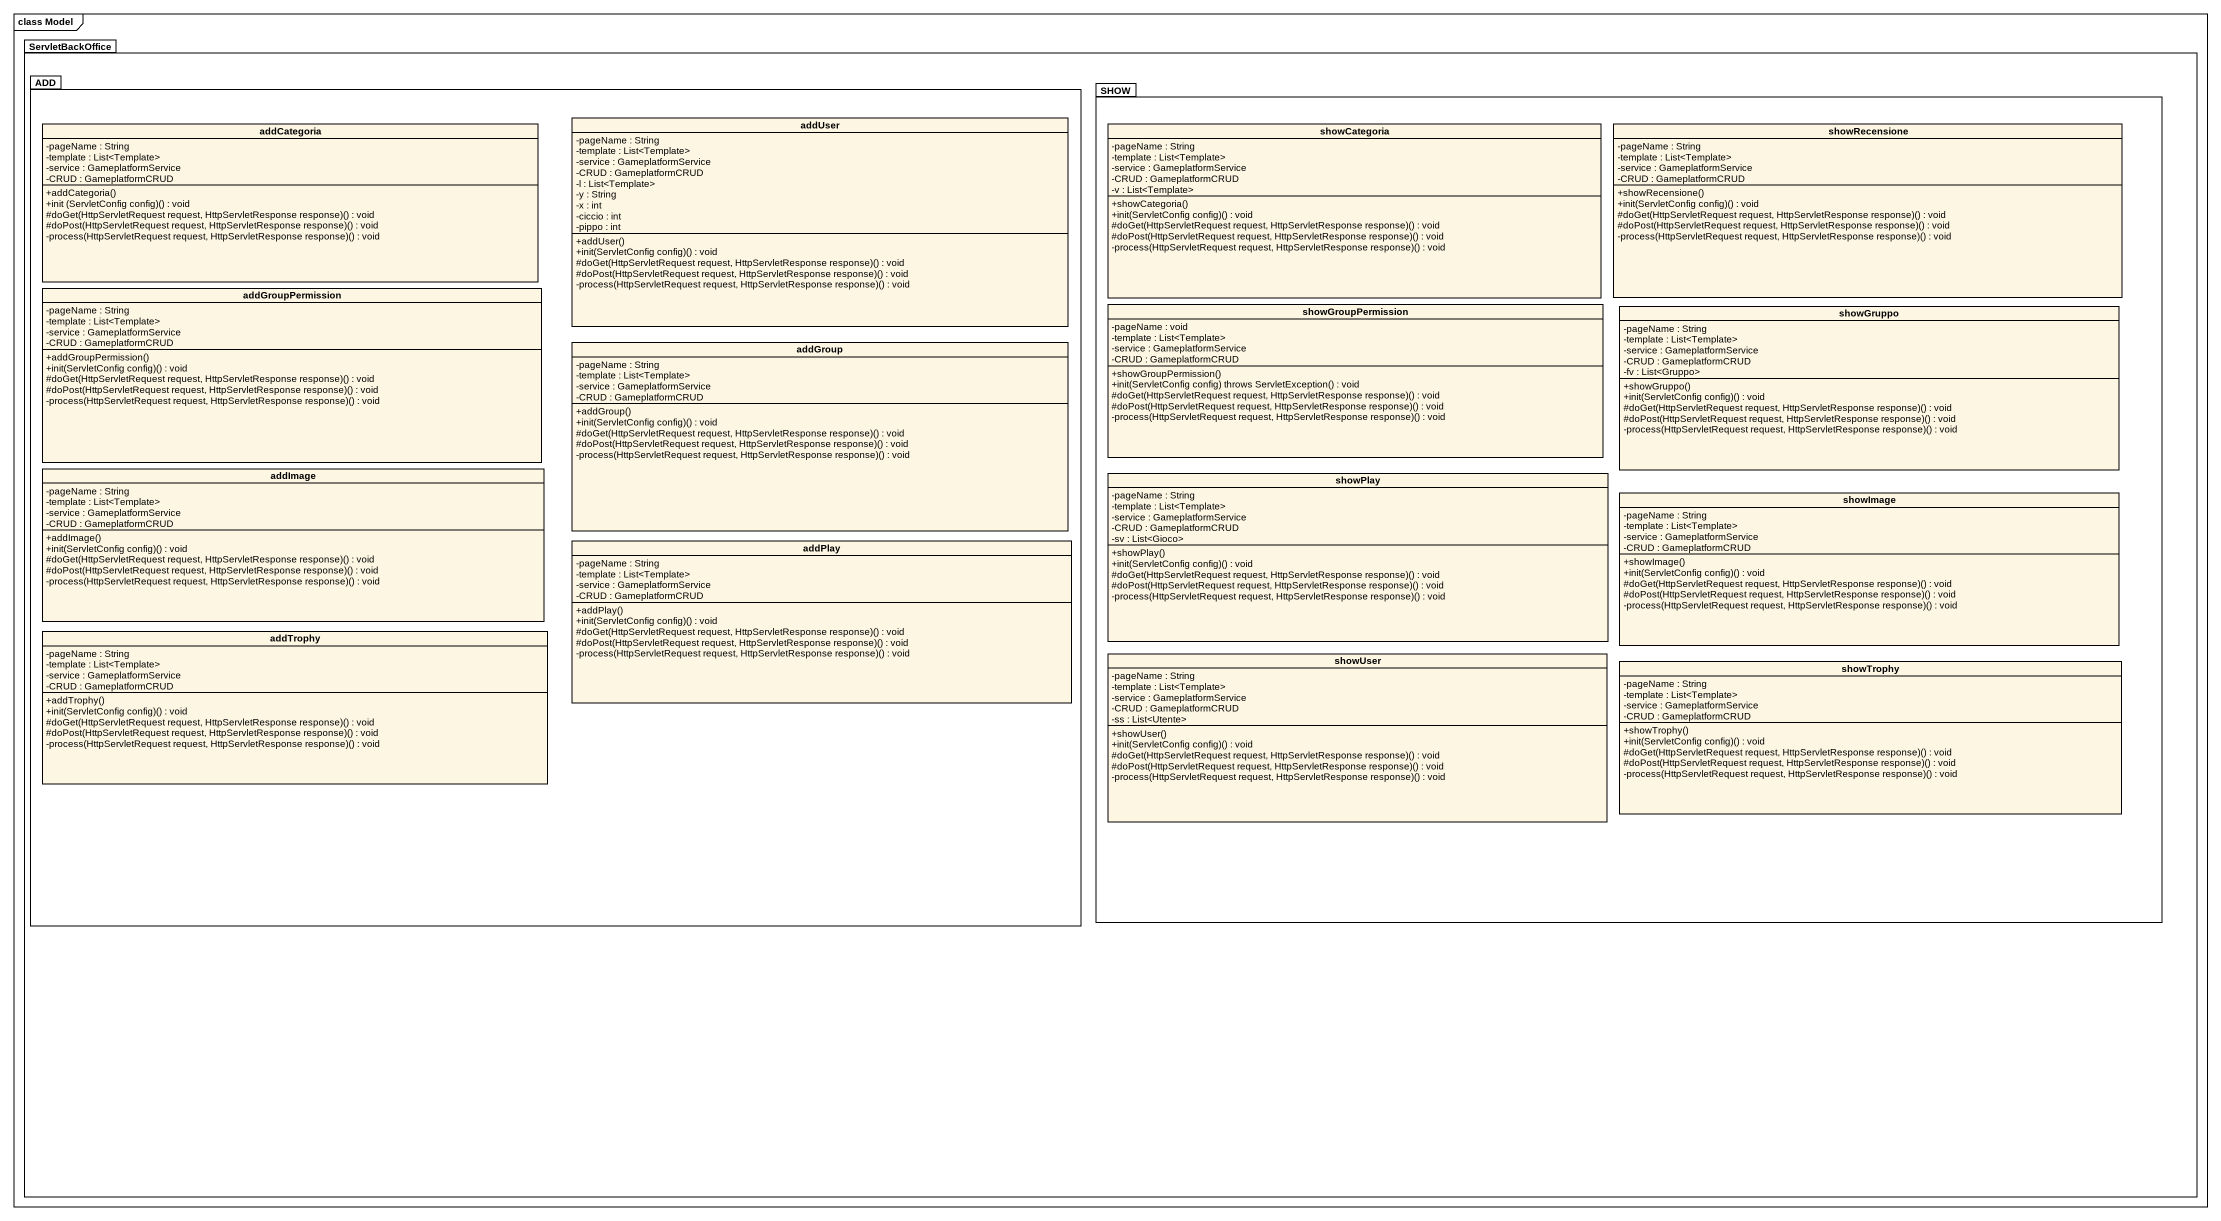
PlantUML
@startuml
mainframe class Model
hide circle
hide empty members
skinparam classAttributeIconSize 0
package ServletBackOffice {
  package ADD {
    class addCategoria {
      -pageName : String
      -template : List<Template>
      -service : GameplatformService
      -CRUD : GameplatformCRUD
      +addCategoria()
      +init (ServletConfig config)() : void
      #doGet(HttpServletRequest request, HttpServletResponse response)() : void
      #doPost(HttpServletRequest request, HttpServletResponse response)() : void
      -process(HttpServletRequest request, HttpServletResponse response)() : void
    }
    class addUser {
      -pageName : String
      -template : List<Template>
      -service : GameplatformService
      -CRUD : GameplatformCRUD
      -l : List<Template>
      -y : String
      -x : int
      -ciccio : int
      -pippo : int
      +addUser()
      +init(ServletConfig config)() : void
      #doGet(HttpServletRequest request, HttpServletResponse response)() : void
      #doPost(HttpServletRequest request, HttpServletResponse response)() : void
      -process(HttpServletRequest request, HttpServletResponse response)() : void
    }
    class addGroupPermission {
      -pageName : String
      -template : List<Template>
      -service : GameplatformService
      -CRUD : GameplatformCRUD
      +addGroupPermission()
      +init(ServletConfig config)() : void
      #doGet(HttpServletRequest request, HttpServletResponse response)() : void
      #doPost(HttpServletRequest request, HttpServletResponse response)() : void
      -process(HttpServletRequest request, HttpServletResponse response)() : void
    }
    class addGroup {
      -pageName : String
      -template : List<Template>
      -service : GameplatformService
      -CRUD : GameplatformCRUD
      +addGroup()
      +init(ServletConfig config)() : void
      #doGet(HttpServletRequest request, HttpServletResponse response)() : void
      #doPost(HttpServletRequest request, HttpServletResponse response)() : void
      -process(HttpServletRequest request, HttpServletResponse response)() : void
    }
    class addImage {
      -pageName : String
      -template : List<Template>
      -service : GameplatformService
      -CRUD : GameplatformCRUD
      +addImage()
      +init(ServletConfig config)() : void
      #doGet(HttpServletRequest request, HttpServletResponse response)() : void
      #doPost(HttpServletRequest request, HttpServletResponse response)() : void
      -process(HttpServletRequest request, HttpServletResponse response)() : void
    }
    class addPlay {
      -pageName : String
      -template : List<Template>
      -service : GameplatformService
      -CRUD : GameplatformCRUD
      +addPlay()
      +init(ServletConfig config)() : void
      #doGet(HttpServletRequest request, HttpServletResponse response)() : void
      #doPost(HttpServletRequest request, HttpServletResponse response)() : void
      -process(HttpServletRequest request, HttpServletResponse response)() : void
    }
    class addTrophy {
      -pageName : String
      -template : List<Template>
      -service : GameplatformService
      -CRUD : GameplatformCRUD
      +addTrophy()
      +init(ServletConfig config)() : void
      #doGet(HttpServletRequest request, HttpServletResponse response)() : void
      #doPost(HttpServletRequest request, HttpServletResponse response)() : void
      -process(HttpServletRequest request, HttpServletResponse response)() : void
    }
  }
  package "SHOW" as SHOW_ {
    class showCategoria {
      -pageName : String
      -template : List<Template>
      -service : GameplatformService
      -CRUD : GameplatformCRUD
      -v : List<Template>
      +showCategoria()
      +init(ServletConfig config)() : void
      #doGet(HttpServletRequest request, HttpServletResponse response)() : void
      #doPost(HttpServletRequest request, HttpServletResponse response)() : void
      -process(HttpServletRequest request, HttpServletResponse response)() : void
    }
    class showRecensione {
      -pageName : String
      -template : List<Template>
      -service : GameplatformService
      -CRUD : GameplatformCRUD
      +showRecensione()
      +init(ServletConfig config)() : void
      #doGet(HttpServletRequest request, HttpServletResponse response)() : void
      #doPost(HttpServletRequest request, HttpServletResponse response)() : void
      -process(HttpServletRequest request, HttpServletResponse response)() : void
    }
    class showGroupPermission {
      -pageName : void
      -template : List<Template>
      -service : GameplatformService
      -CRUD : GameplatformCRUD
      +showGroupPermission()
      +init(ServletConfig config) throws ServletException() : void
      #doGet(HttpServletRequest request, HttpServletResponse response)() : void
      #doPost(HttpServletRequest request, HttpServletResponse response)() : void
      -process(HttpServletRequest request, HttpServletResponse response)() : void
    }
    class showGruppo {
      -pageName : String
      -template : List<Template>
      -service : GameplatformService
      -CRUD : GameplatformCRUD
      -fv : List<Gruppo>
      +showGruppo()
      +init(ServletConfig config)() : void
      #doGet(HttpServletRequest request, HttpServletResponse response)() : void
      #doPost(HttpServletRequest request, HttpServletResponse response)() : void
      -process(HttpServletRequest request, HttpServletResponse response)() : void
    }
    class showPlay {
      -pageName : String
      -template : List<Template>
      -service : GameplatformService
      -CRUD : GameplatformCRUD
      -sv : List<Gioco>
      +showPlay()
      +init(ServletConfig config)() : void
      #doGet(HttpServletRequest request, HttpServletResponse response)() : void
      #doPost(HttpServletRequest request, HttpServletResponse response)() : void
      -process(HttpServletRequest request, HttpServletResponse response)() : void
    }
    class showImage {
      -pageName : String
      -template : List<Template>
      -service : GameplatformService
      -CRUD : GameplatformCRUD
      +showImage()
      +init(ServletConfig config)() : void
      #doGet(HttpServletRequest request, HttpServletResponse response)() : void
      #doPost(HttpServletRequest request, HttpServletResponse response)() : void
      -process(HttpServletRequest request, HttpServletResponse response)() : void
    }
    class showUser {
      -pageName : String
      -template : List<Template>
      -service : GameplatformService
      -CRUD : GameplatformCRUD
      -ss : List<Utente>
      +showUser()
      +init(ServletConfig config)() : void
      #doGet(HttpServletRequest request, HttpServletResponse response)() : void
      #doPost(HttpServletRequest request, HttpServletResponse response)() : void
      -process(HttpServletRequest request, HttpServletResponse response)() : void
    }
    class showTrophy {
      -pageName : String
      -template : List<Template>
      -service : GameplatformService
      -CRUD : GameplatformCRUD
      +showTrophy()
      +init(ServletConfig config)() : void
      #doGet(HttpServletRequest request, HttpServletResponse response)() : void
      #doPost(HttpServletRequest request, HttpServletResponse response)() : void
      -process(HttpServletRequest request, HttpServletResponse response)() : void
    }
  }
}
@enduml
